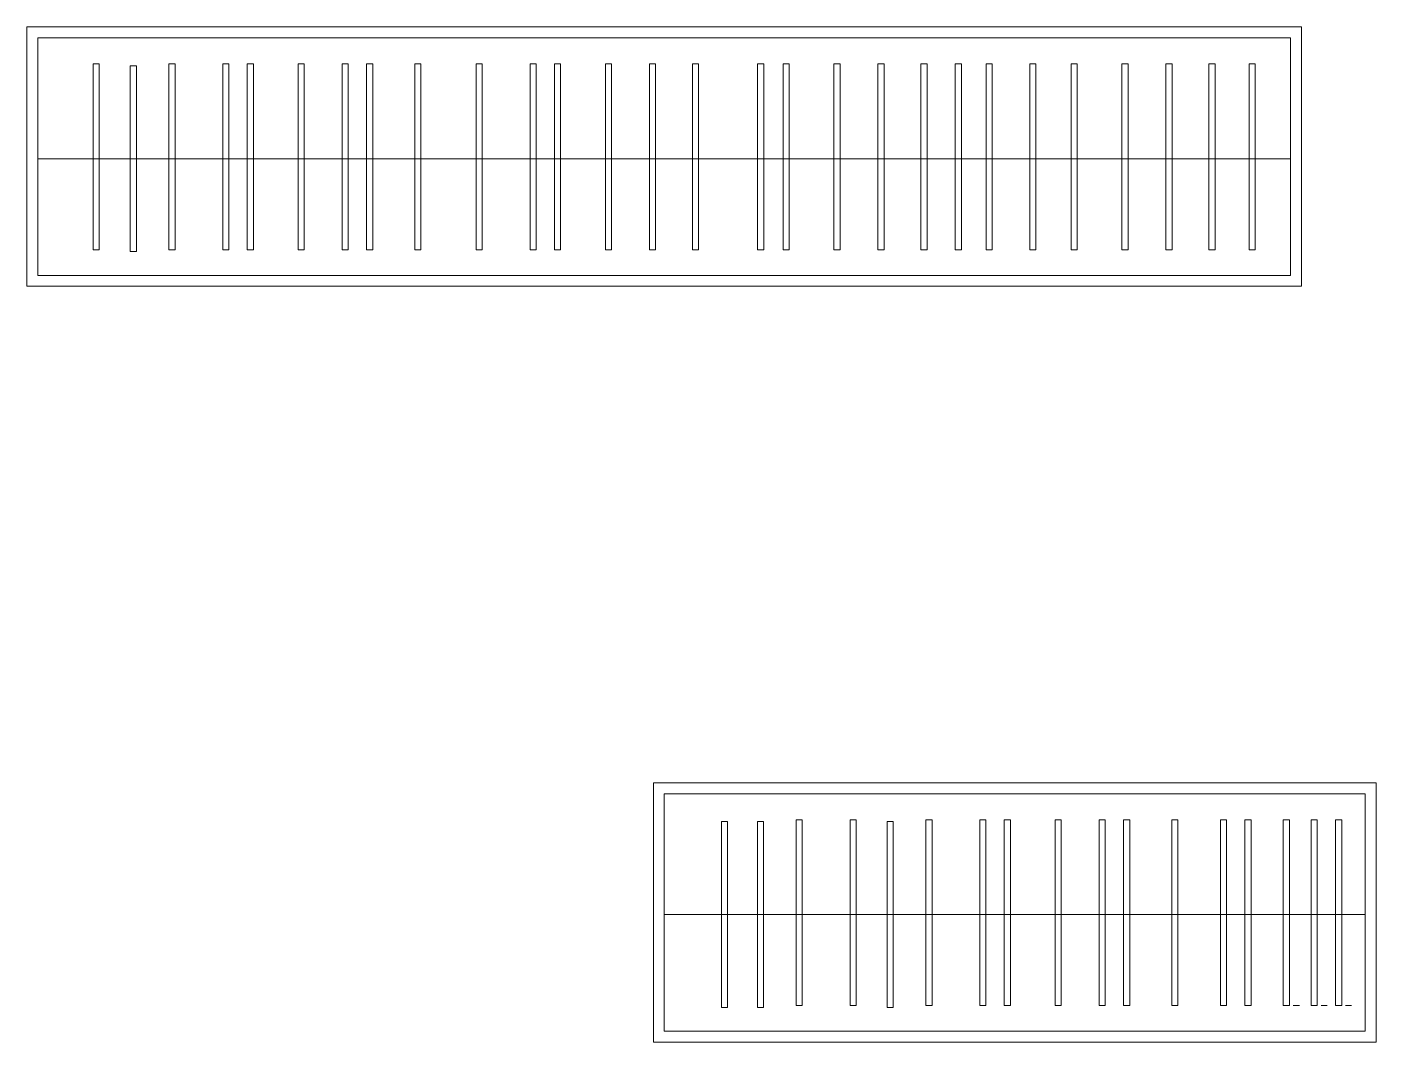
# Model space of a CAD drawing. Extents: x 72956 to 162056, y -6841 to 35159.
# Drawn here: x 87401 to 90523, y 10789 to 13138 of the extents above; entities that cross this region are included whole.
import ezdxf

# ---------------------------------------------------------------- set-up
doc = ezdxf.new("R2010")
doc.units = 0
doc.header["$LTSCALE"] = 1000
doc.header["$MEASUREMENT"] = 0
doc.layers.add('-厨卫', color=154, linetype='CONTINUOUS')
doc.layers.add('-家具', color=44, linetype='CONTINUOUS', lineweight=9)

# ---------------------------------------------------------------- blocks, each defined once
blk = doc.blocks.new('A-6家具1')
at = {"layer": '-家具'}
for p, q in [((87553.6, 107967.7), (87553.6, 107537.5)), ((87567.7, 107967.7), (87553.6, 107967.7)), ((87567.7, 107537.5), (87567.7, 107967.7)), ((87639.8, 107963.5), (87639.8, 107533.3)), ((87653.9, 107963.5), (87639.8, 107963.5)), ((87653.9, 107533.3), (87653.9, 107963.5)), ((87729.4, 107967.7), (87729.4, 107537.5)), ((87743.5, 107967.7), (87729.4, 107967.7)), ((87743.5, 107537.5), (87743.5, 107967.7)), ((87854.1, 107967.7), (87854.1, 107537.5)), ((87868.2, 107967.7), (87854.1, 107967.7)), ((87868.2, 107537.5), (87868.2, 107967.7)), ((87910.6, 107967.7), (87910.6, 107537.5)), ((87924.7, 107967.7), (87910.6, 107967.7)), ((87924.7, 107537.5), (87924.7, 107967.7)), ((88028.4, 107967.7), (88028.4, 107537.5)), ((88042.5, 107967.7), (88028.4, 107967.7)), ((88042.5, 107537.5), (88042.5, 107967.7)), ((88130.3, 107967.7), (88130.3, 107537.5)), ((88144.4, 107967.7), (88130.3, 107967.7)), ((88144.4, 107537.5), (88144.4, 107967.7)), ((88186.8, 107967.7), (88186.8, 107537.5)), ((88200.9, 107967.7), (88186.8, 107967.7)), ((88200.9, 107537.5), (88200.9, 107967.7)), ((88298.6, 107967.7), (88298.6, 107537.5)), ((88312.7, 107967.7), (88298.6, 107967.7)), ((88312.7, 107537.5), (88312.7, 107967.7)), ((88440.6, 107967.7), (88440.6, 107537.5)), ((88454.7, 107967.7), (88440.6, 107967.7)), ((88454.7, 107537.5), (88454.7, 107967.7)), ((88565.2, 107967.7), (88565.2, 107537.5)), ((88579.3, 107967.7), (88565.2, 107967.7)), ((88579.3, 107537.5), (88579.3, 107967.7)), ((88621.8, 107967.7), (88621.8, 107537.5)), ((88635.9, 107967.7), (88621.8, 107967.7)), ((88635.9, 107537.5), (88635.9, 107967.7)), ((88739.6, 107967.7), (88739.6, 107537.5)), ((88753.7, 107967.7), (88739.6, 107967.7)), ((88753.7, 107537.5), (88753.7, 107967.7)), ((88841.4, 107967.7), (88841.4, 107537.5)), ((88855.5, 107967.7), (88841.4, 107967.7)), ((88940.9, 107967.7), (88940.9, 107537.5)), ((88955, 107967.7), (88940.9, 107967.7)), ((88955, 107537.5), (88955, 107967.7)), ((89092, 107967.7), (89092, 107537.5)), ((89106.1, 107967.7), (89092, 107967.7)), ((89106.1, 107537.5), (89106.1, 107967.7)), ((89164.9, 107537.5), (89164.9, 107967.7)), ((89268.6, 107967.7), (89268.6, 107537.5)), ((89282.7, 107537.5), (89282.7, 107967.7)), ((89370.4, 107967.7), (89370.4, 107537.5)), ((89469.9, 107967.7), (89469.9, 107537.5)), ((89484, 107537.5), (89484, 107967.7)), ((89549.5, 107967.7), (89549.5, 107537.5)), ((89563.6, 107967.7), (89549.5, 107967.7)), ((89563.6, 107537.5), (89563.6, 107967.7)), ((89621, 107967.7), (89621, 107537.5)), ((89635.1, 107537.5), (89635.1, 107967.7)), ((89722.1, 107967.7), (89722.1, 107537.5)), ((89736.2, 107537.5), (89736.2, 107967.7)), ((89831.6, 107537.5), (89831.6, 107967.7)), ((89935.3, 107967.7), (89935.3, 107537.5)), ((89949.4, 107537.5), (89949.4, 107967.7)), ((90037.1, 107967.7), (90037.1, 107537.5)), ((90136.6, 107967.7), (90136.6, 107537.5)), ((90150.7, 107537.5), (90150.7, 107967.7)), ((90229.8, 107967.7), (90229.8, 107537.5)), ((90243.9, 107537.5), (90243.9, 107967.7)), ((87425.7, 107748.2), (90325.7, 107748.2)), ((87553.6, 107537.5), (87567.7, 107537.5)), ((87639.8, 107533.3), (87653.9, 107533.3)), ((87729.4, 107537.5), (87743.5, 107537.5)), ((87854.1, 107537.5), (87868.2, 107537.5)), ((87910.6, 107537.5), (87924.7, 107537.5)), ((88028.4, 107537.5), (88042.5, 107537.5)), ((88130.3, 107537.5), (88144.4, 107537.5)), ((88186.8, 107537.5), (88200.9, 107537.5)), ((88298.6, 107537.5), (88312.7, 107537.5)), ((88440.6, 107537.5), (88454.7, 107537.5)), ((88565.2, 107537.5), (88579.3, 107537.5)), ((88621.8, 107537.5), (88635.9, 107537.5)), ((88739.6, 107537.5), (88753.7, 107537.5)), ((88841.4, 107537.5), (88855.5, 107537.5)), ((88940.9, 107537.5), (88955, 107537.5)), ((89092, 107537.5), (89106.1, 107537.5)), ((89549.5, 107537.5), (89563.6, 107537.5)), ((89008.1, 106213.5), (89008.1, 105783.3)), ((89022.2, 106213.5), (89008.1, 106213.5)), ((89022.2, 105783.3), (89022.2, 106213.5)), ((89091.5, 106213.5), (89091.5, 105783.3)), ((89105.6, 106213.5), (89091.5, 106213.5)), ((89105.6, 105783.3), (89105.6, 106213.5)), ((89181.1, 106217.7), (89181.1, 105787.5)), ((89195.2, 106217.7), (89181.1, 106217.7)), ((89195.2, 105787.5), (89195.2, 106217.7)), ((89305.8, 106217.7), (89305.8, 105787.5)), ((89319.9, 106217.7), (89305.8, 106217.7)), ((89319.9, 105787.5), (89319.9, 106217.7)), ((89391.9, 106213.5), (89391.9, 105783.3)), ((89406, 106213.5), (89391.9, 106213.5)), ((89406, 105783.3), (89406, 106213.5)), ((89481.6, 106217.7), (89481.6, 105787.5)), ((89495.7, 106217.7), (89481.6, 106217.7)), ((89495.7, 105787.5), (89495.7, 106217.7)), ((89606.3, 106217.7), (89606.3, 105787.5)), ((89620.3, 106217.7), (89606.3, 106217.7)), ((89620.3, 105787.5), (89620.3, 106217.7)), ((89662.8, 106217.7), (89662.8, 105787.5)), ((89676.9, 106217.7), (89662.8, 106217.7)), ((89676.9, 105787.5), (89676.9, 106217.7)), ((89780.6, 106217.7), (89780.6, 105787.5)), ((89794.7, 106217.7), (89780.6, 106217.7)), ((89794.7, 105787.5), (89794.7, 106217.7)), ((89882.4, 106217.7), (89882.4, 105787.5)), ((89896.5, 106217.7), (89882.4, 106217.7)), ((89896.5, 105787.5), (89896.5, 106217.7)), ((89939, 106217.7), (89939, 105787.5)), ((89953.1, 106217.7), (89939, 106217.7)), ((89953.1, 105787.5), (89953.1, 106217.7)), ((90050.8, 106217.7), (90050.8, 105787.5)), ((90064.9, 106217.7), (90050.8, 106217.7)), ((90064.9, 105787.5), (90064.9, 106217.7)), ((90163.3, 106217.7), (90163.3, 105787.5)), ((90177.4, 106217.7), (90163.3, 106217.7)), ((90177.4, 105787.5), (90177.4, 106217.7)), ((90219.9, 106217.7), (90219.9, 105787.5)), ((90234, 106217.7), (90219.9, 106217.7)), ((90234, 105787.5), (90234, 106217.7)), ((90308.6, 106217.7), (90308.6, 105787.5)), ((90322.7, 106217.7), (90308.6, 106217.7)), ((90322.7, 105787.5), (90322.7, 106217.7)), ((90373.1, 106217.7), (90373.1, 105787.5)), ((90387.2, 106217.7), (90373.1, 106217.7)), ((90387.2, 105787.5), (90387.2, 106217.7)), ((90429.7, 106217.7), (90429.7, 105787.5)), ((90443.8, 106217.7), (90429.7, 106217.7)), ((90443.8, 105787.5), (90443.8, 106217.7)), ((88875.7, 105998.2), (90498.3, 105998.2)), ((89008.1, 105783.3), (89022.2, 105783.3)), ((89091.5, 105783.3), (89105.6, 105783.3)), ((89181.1, 105787.5), (89195.2, 105787.5)), ((89305.8, 105787.5), (89319.9, 105787.5)), ((89391.9, 105783.3), (89406, 105783.3)), ((89481.6, 105787.5), (89495.7, 105787.5)), ((89606.3, 105787.5), (89620.3, 105787.5)), ((89662.8, 105787.5), (89676.9, 105787.5)), ((89780.6, 105787.5), (89794.7, 105787.5)), ((89882.4, 105787.5), (89896.5, 105787.5)), ((89939, 105787.5), (89953.1, 105787.5)), ((90050.8, 105787.5), (90064.9, 105787.5)), ((90163.3, 105787.5), (90177.4, 105787.5)), ((90219.9, 105787.5), (90234, 105787.5)), ((90331.7, 105787.5), (90345.8, 105787.5)), ((90396.2, 105787.5), (90410.3, 105787.5)), ((90452.8, 105787.5), (90466.9, 105787.5))]:
    blk.add_line(p, q, dxfattribs=at)
for points in [[(87400.7, 108053.2), (90350.7, 108053.2), (90350.7, 107453.2), (87400.7, 107453.2)], [(87553.6, 107967.7), (87553.6, 107537.5), (87567.7, 107537.5), (87567.7, 107967.7)], [(87639.8, 107963.5), (87639.8, 107533.3), (87653.9, 107533.3), (87653.9, 107963.5)], [(87729.4, 107967.7), (87729.4, 107537.5), (87743.5, 107537.5), (87743.5, 107967.7)], [(87854.1, 107967.7), (87854.1, 107537.5), (87868.2, 107537.5), (87868.2, 107967.7)], [(87910.6, 107967.7), (87910.6, 107537.5), (87924.7, 107537.5), (87924.7, 107967.7)], [(88028.4, 107967.7), (88028.4, 107537.5), (88042.5, 107537.5), (88042.5, 107967.7)], [(88130.3, 107967.7), (88130.3, 107537.5), (88144.4, 107537.5), (88144.4, 107967.7)], [(88186.8, 107967.7), (88186.8, 107537.5), (88200.9, 107537.5), (88200.9, 107967.7)], [(88298.6, 107967.7), (88298.6, 107537.5), (88312.7, 107537.5), (88312.7, 107967.7)], [(88440.6, 107967.7), (88440.6, 107537.5), (88454.7, 107537.5), (88454.7, 107967.7)], [(88565.2, 107967.7), (88565.2, 107537.5), (88579.3, 107537.5), (88579.3, 107967.7)], [(88621.8, 107967.7), (88621.8, 107537.5), (88635.9, 107537.5), (88635.9, 107967.7)], [(88739.6, 107967.7), (88739.6, 107537.5), (88753.7, 107537.5), (88753.7, 107967.7)], [(88841.4, 107967.7), (88841.4, 107537.5), (88855.5, 107537.5), (88855.5, 107967.7)], [(88940.9, 107967.7), (88940.9, 107537.5), (88955, 107537.5), (88955, 107967.7)], [(89092, 107967.7), (89092, 107537.5), (89106.1, 107537.5), (89106.1, 107967.7)], [(89150.8, 107967.7), (89150.8, 107537.5), (89164.9, 107537.5), (89164.9, 107967.7)], [(89268.6, 107967.7), (89268.6, 107537.5), (89282.7, 107537.5), (89282.7, 107967.7)], [(89370.4, 107967.7), (89370.4, 107537.5), (89384.5, 107537.5), (89384.5, 107967.7)], [(89469.9, 107967.7), (89469.9, 107537.5), (89484, 107537.5), (89484, 107967.7)], [(89549.5, 107967.7), (89549.5, 107537.5), (89563.6, 107537.5), (89563.6, 107967.7)], [(89621, 107967.7), (89621, 107537.5), (89635.1, 107537.5), (89635.1, 107967.7)], [(89722.1, 107967.7), (89722.1, 107537.5), (89736.2, 107537.5), (89736.2, 107967.7)], [(89817.5, 107967.7), (89817.5, 107537.5), (89831.6, 107537.5), (89831.6, 107967.7)], [(89935.3, 107967.7), (89935.3, 107537.5), (89949.4, 107537.5), (89949.4, 107967.7)], [(90037.1, 107967.7), (90037.1, 107537.5), (90051.2, 107537.5), (90051.2, 107967.7)], [(90136.6, 107967.7), (90136.6, 107537.5), (90150.7, 107537.5), (90150.7, 107967.7)], [(90229.8, 107967.7), (90229.8, 107537.5), (90243.9, 107537.5), (90243.9, 107967.7)], [(90523.3, 106303.2), (88850.7, 106303.2), (88850.7, 105703.3), (90523.3, 105703.3)], [(89008.1, 106213.5), (89008.1, 105783.3), (89022.2, 105783.3), (89022.2, 106213.5)], [(89091.5, 106213.5), (89091.5, 105783.3), (89105.6, 105783.3), (89105.6, 106213.5)], [(89181.1, 106217.7), (89181.1, 105787.5), (89195.2, 105787.5), (89195.2, 106217.7)], [(89305.8, 106217.7), (89305.8, 105787.5), (89319.9, 105787.5), (89319.9, 106217.7)], [(89391.9, 106213.5), (89391.9, 105783.3), (89406, 105783.3), (89406, 106213.5)], [(89481.6, 106217.7), (89481.6, 105787.5), (89495.7, 105787.5), (89495.7, 106217.7)], [(89606.3, 106217.7), (89606.3, 105787.5), (89620.3, 105787.5), (89620.3, 106217.7)], [(89662.8, 106217.7), (89662.8, 105787.5), (89676.9, 105787.5), (89676.9, 106217.7)], [(89780.6, 106217.7), (89780.6, 105787.5), (89794.7, 105787.5), (89794.7, 106217.7)], [(89882.4, 106217.7), (89882.4, 105787.5), (89896.5, 105787.5), (89896.5, 106217.7)], [(89939, 106217.7), (89939, 105787.5), (89953.1, 105787.5), (89953.1, 106217.7)], [(90050.8, 106217.7), (90050.8, 105787.5), (90064.9, 105787.5), (90064.9, 106217.7)], [(90163.3, 106217.7), (90163.3, 105787.5), (90177.4, 105787.5), (90177.4, 106217.7)], [(90219.9, 106217.7), (90219.9, 105787.5), (90234, 105787.5), (90234, 106217.7)], [(90308.6, 106217.7), (90308.6, 105787.5), (90322.7, 105787.5), (90322.7, 106217.7)], [(90373.1, 106217.7), (90373.1, 105787.5), (90387.2, 105787.5), (90387.2, 106217.7)], [(90429.7, 106217.7), (90429.7, 105787.5), (90443.8, 105787.5), (90443.8, 106217.7)]]:
    blk.add_lwpolyline(points, close=True, dxfattribs=at)
for points in [[(87725.7, 108028.2), (87725.7, 108028.2), (90325.7, 108028.2), (90325.7, 107478.2), (87425.7, 107478.2), (87425.7, 108028.2), (87725.7, 108028.2)], [(89375.7, 106278.2), (89375.7, 106278.2), (90498.3, 106278.2), (90498.3, 105728.2), (88875.7, 105728.2), (88875.7, 106278.2), (89375.7, 106278.2)]]:
    blk.add_lwpolyline(points, dxfattribs=at)

msp = doc.modelspace()

# ---------------------------------------------------------------- block references
at = {"layer": '-厨卫'}
msp.add_blockref('A-6家具1', (0, -94914.713), dxfattribs=at)

doc.saveas('drawing.dxf')
